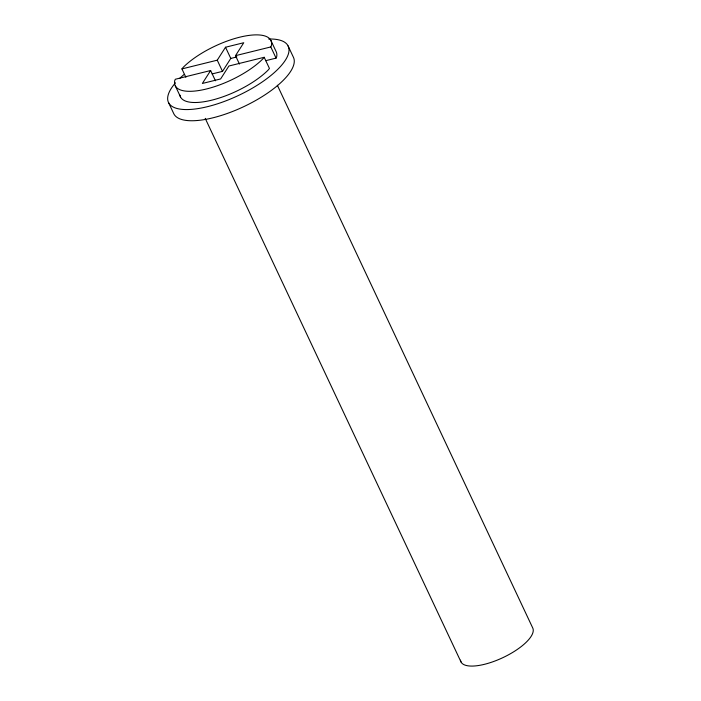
<?xml version="1.0" encoding="UTF-8"?>
<svg xmlns="http://www.w3.org/2000/svg" width="701" height="701" viewBox="0 0 701 701"><rect width="100%" height="100%" fill="white"/><g stroke="black" fill="none" stroke-linecap="round" stroke-linejoin="round"><path stroke-width="1.05" d="M265.688 60.689L276.071 58.122L270.805 46.941L271.427 45.504A52.908 18.787 -25.2 0 0 239.602 37.223A52.908 18.787 -25.2 0 0 183.259 67.296L181.936 68.908L185.888 77.294M276.071 58.122L276.693 56.693A52.908 18.787 -25.2 0 0 276.124 51.576L270.858 40.386M215.461 80.781L210.633 70.529L202.361 83.463L220.622 78.95L228.885 66.017L264.198 57.289L269.456 68.47L268.132 70.082A52.908 18.787 -25.2 0 1 215.435 99.192A52.908 18.787 -25.2 0 1 179.912 95.117M181.936 68.908L217.249 60.181L225.512 47.239L243.764 42.726L235.501 55.668L239.453 64.054M212.123 73.929L222.506 71.371L230.778 58.428L236.859 56.93M264.198 57.289L262.866 58.893A52.908 18.787 -25.2 0 1 206.532 88.966A52.908 18.787 -25.2 0 1 174.707 80.685L175.32 79.257L210.633 70.529M235.501 55.668L270.805 46.941M288.067 45.907L293.333 57.088A66.139 23.483 -25.2 0 1 244.22 106.429A66.139 23.483 -25.2 0 1 173.857 113.851L168.59 102.67M277.359 85.277L532.69 627.886A39.685 14.09 -25.2 0 1 500.865 658.572A39.685 14.09 -25.2 0 1 460.478 660.158M225.512 47.239L230.778 58.428M217.249 60.181L222.506 71.371M205.209 118.346L461.004 661.946M175.276 85.802L180.543 96.992M268.72 39.019A66.139 23.483 -25.2 0 1 276.378 70.696A66.139 23.483 -25.2 0 1 194.79 109.041A66.139 23.483 -25.2 0 1 175.504 82.823M180.008 78.135A66.139 23.483 -25.2 0 1 183.951 74.578"/></g></svg>
